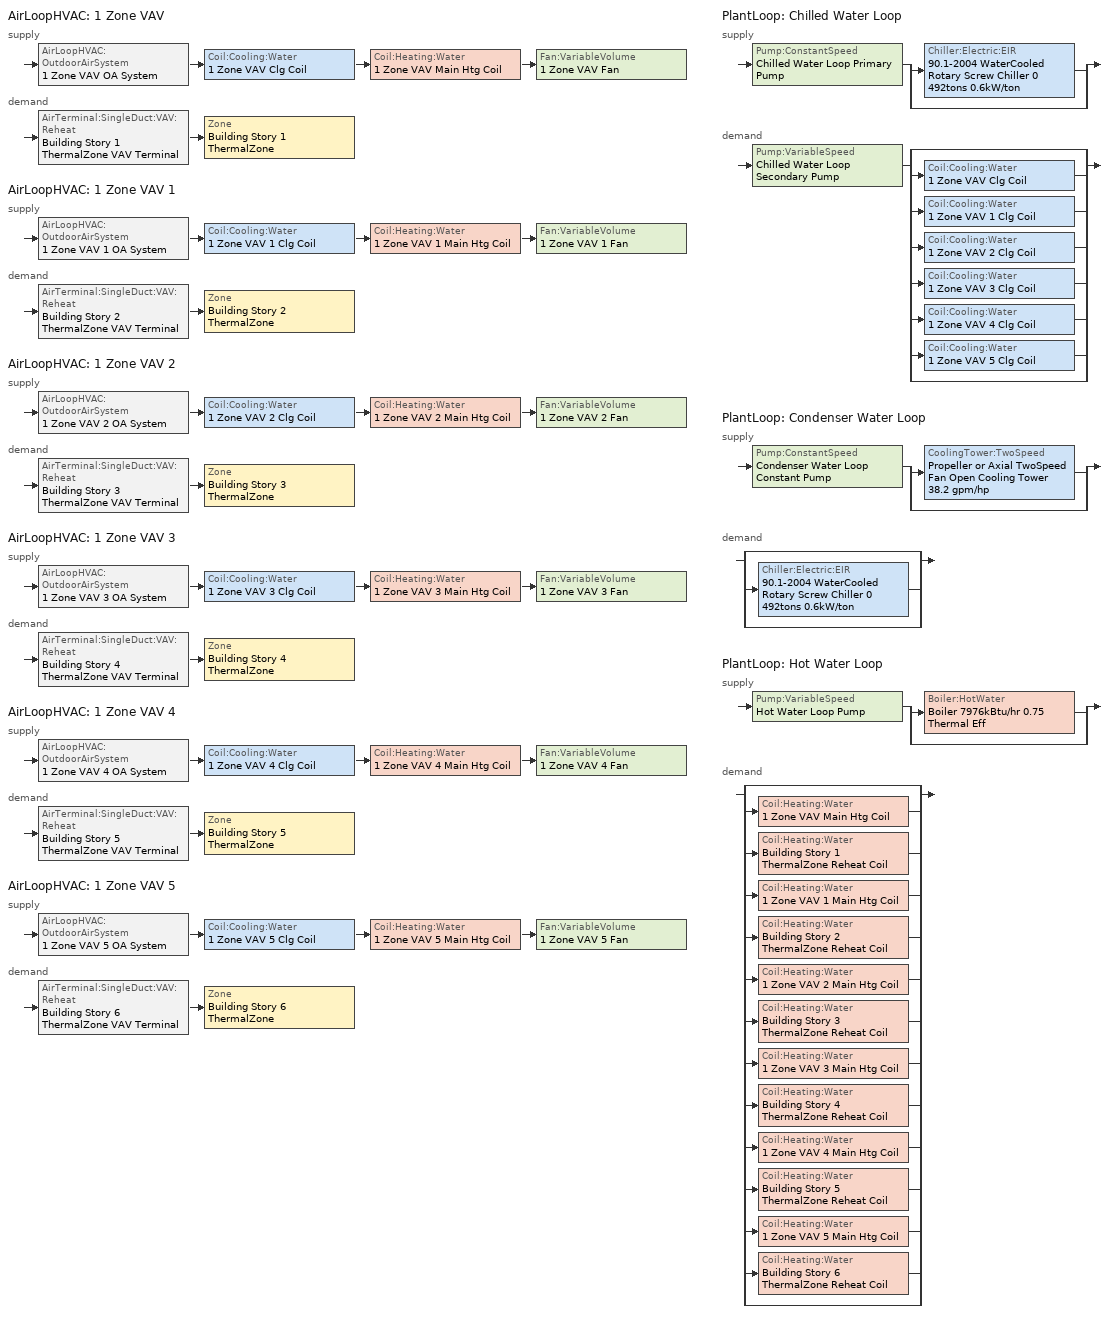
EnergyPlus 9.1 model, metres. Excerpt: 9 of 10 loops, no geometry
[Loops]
AirLoopHVAC '1 Zone VAV'
 supply: AirLoopHVAC:OutdoorAirSystem '1 Zone VAV OA System' > Coil:Cooling:Water '1 Zone VAV Clg Coil' > Coil:Heating:Water '1 Zone VAV Main Htg Coil' > Fan:VariableVolume '1 Zone VAV Fan'
 demand: AirTerminal:SingleDuct:VAV:Reheat 'Building Story 1 ThermalZone VAV Terminal' > Zone 'Building Story 1 ThermalZone'
AirLoopHVAC '1 Zone VAV 1'
 supply: AirLoopHVAC:OutdoorAirSystem '1 Zone VAV 1 OA System' > Coil:Cooling:Water '1 Zone VAV 1 Clg Coil' > Coil:Heating:Water '1 Zone VAV 1 Main Htg Coil' > Fan:VariableVolume '1 Zone VAV 1 Fan'
 demand: AirTerminal:SingleDuct:VAV:Reheat 'Building Story 2 ThermalZone VAV Terminal' > Zone 'Building Story 2 ThermalZone'
AirLoopHVAC '1 Zone VAV 2'
 supply: AirLoopHVAC:OutdoorAirSystem '1 Zone VAV 2 OA System' > Coil:Cooling:Water '1 Zone VAV 2 Clg Coil' > Coil:Heating:Water '1 Zone VAV 2 Main Htg Coil' > Fan:VariableVolume '1 Zone VAV 2 Fan'
 demand: AirTerminal:SingleDuct:VAV:Reheat 'Building Story 3 ThermalZone VAV Terminal' > Zone 'Building Story 3 ThermalZone'
AirLoopHVAC '1 Zone VAV 3'
 supply: AirLoopHVAC:OutdoorAirSystem '1 Zone VAV 3 OA System' > Coil:Cooling:Water '1 Zone VAV 3 Clg Coil' > Coil:Heating:Water '1 Zone VAV 3 Main Htg Coil' > Fan:VariableVolume '1 Zone VAV 3 Fan'
 demand: AirTerminal:SingleDuct:VAV:Reheat 'Building Story 4 ThermalZone VAV Terminal' > Zone 'Building Story 4 ThermalZone'
AirLoopHVAC '1 Zone VAV 4'
 supply: AirLoopHVAC:OutdoorAirSystem '1 Zone VAV 4 OA System' > Coil:Cooling:Water '1 Zone VAV 4 Clg Coil' > Coil:Heating:Water '1 Zone VAV 4 Main Htg Coil' > Fan:VariableVolume '1 Zone VAV 4 Fan'
 demand: AirTerminal:SingleDuct:VAV:Reheat 'Building Story 5 ThermalZone VAV Terminal' > Zone 'Building Story 5 ThermalZone'
AirLoopHVAC '1 Zone VAV 5'
 supply: AirLoopHVAC:OutdoorAirSystem '1 Zone VAV 5 OA System' > Coil:Cooling:Water '1 Zone VAV 5 Clg Coil' > Coil:Heating:Water '1 Zone VAV 5 Main Htg Coil' > Fan:VariableVolume '1 Zone VAV 5 Fan'
 demand: AirTerminal:SingleDuct:VAV:Reheat 'Building Story 6 ThermalZone VAV Terminal' > Zone 'Building Story 6 ThermalZone'
PlantLoop 'Chilled Water Loop'
 supply: Pump:ConstantSpeed 'Chilled Water Loop Primary Pump' > split
  | Chiller:Electric:EIR '90.1-2004 WaterCooled  Rotary Screw Chiller 0 492tons 0.6kW/ton'
  | bypass
 demand: Pump:VariableSpeed 'Chilled Water Loop Secondary Pump' > split
  | bypass
  | Coil:Cooling:Water '1 Zone VAV Clg Coil'
  | Coil:Cooling:Water '1 Zone VAV 1 Clg Coil'
  | Coil:Cooling:Water '1 Zone VAV 2 Clg Coil'
  | Coil:Cooling:Water '1 Zone VAV 3 Clg Coil'
  | Coil:Cooling:Water '1 Zone VAV 4 Clg Coil'
  | Coil:Cooling:Water '1 Zone VAV 5 Clg Coil'
  | bypass
PlantLoop 'Condenser Water Loop'
 supply: Pump:ConstantSpeed 'Condenser Water Loop Constant Pump' > split
  | CoolingTower:TwoSpeed 'Propeller or Axial TwoSpeed Fan Open Cooling Tower 38.2 gpm/hp'
  | bypass
 demand: split
  | bypass
  | Chiller:Electric:EIR '90.1-2004 WaterCooled  Rotary Screw Chiller 0 492tons 0.6kW/ton'
  | bypass
PlantLoop 'Hot Water Loop'
 supply: Pump:VariableSpeed 'Hot Water Loop Pump' > split
  | Boiler:HotWater 'Boiler 7976kBtu/hr 0.75 Thermal Eff'
  | bypass
 demand: split
  | bypass
  | Coil:Heating:Water '1 Zone VAV Main Htg Coil'
  | Coil:Heating:Water 'Building Story 1 ThermalZone Reheat Coil'
  | Coil:Heating:Water '1 Zone VAV 1 Main Htg Coil'
  | Coil:Heating:Water 'Building Story 2 ThermalZone Reheat Coil'
  | Coil:Heating:Water '1 Zone VAV 2 Main Htg Coil'
  | Coil:Heating:Water 'Building Story 3 ThermalZone Reheat Coil'
  | Coil:Heating:Water '1 Zone VAV 3 Main Htg Coil'
  | Coil:Heating:Water 'Building Story 4 ThermalZone Reheat Coil'
  | Coil:Heating:Water '1 Zone VAV 4 Main Htg Coil'
  | Coil:Heating:Water 'Building Story 5 ThermalZone Reheat Coil'
  | Coil:Heating:Water '1 Zone VAV 5 Main Htg Coil'
  | Coil:Heating:Water 'Building Story 6 ThermalZone Reheat Coil'
  | bypass
[ZoneControl:Thermostat] Control Object Type 1=ThermostatSetpoint:DualSetpoint
Name | Zone or ZoneList | Control Type Schedule | Control Name 1
Building Story 1 ThermalZone Thermostat | Building Story 1 ThermalZone | Building Story 1 ThermalZone Thermostat Schedule | Story Mid Blended Space Type Thermostat
Building Story 2 ThermalZone Thermostat | Building Story 2 ThermalZone | Building Story 2 ThermalZone Thermostat Schedule | Story Mid3 Blended Space Type Thermostat
Building Story 3 ThermalZone Thermostat | Building Story 3 ThermalZone | Building Story 3 ThermalZone Thermostat Schedule | Story Mid4 Blended Space Type Thermostat
Building Story 4 ThermalZone Thermostat | Building Story 4 ThermalZone | Building Story 4 ThermalZone Thermostat Schedule | Story Mid2 Blended Space Type Thermostat
Building Story 5 ThermalZone Thermostat | Building Story 5 ThermalZone | Building Story 5 ThermalZone Thermostat Schedule | Story Ground Blended Space Type Thermostat
Building Story 6 ThermalZone Thermostat | Building Story 6 ThermalZone | Building Story 6 ThermalZone Thermostat Schedule | Story Top Blended Space Type Thermostat
[ThermostatSetpoint:DualSetpoint] Heating Setpoint Temperature Schedule=OfficeMedium HTGSETP_SCH_PACU_VAV_bot; Cooling Setpoint Temperature Schedule=OfficeMedium CLGSETP_SCH_NO_SETBACK
Story Mid Blended Space Type Thermostat; Story Mid3 Blended Space Type Thermostat; Story Mid4 Blended Space Type Thermostat; Story Mid2 Blended Space Type Thermostat; Story Ground Blended Space Type Thermostat; Story Top Blended Space Type Thermostat
[AirTerminal:SingleDuct:VAV:Reheat] Availability Schedule=Always On Discrete; Maximum Air Flow Rate {m3/s}=Autosize; Zone Minimum Air Flow Input Method=Constant; Constant Minimum Air Flow Fraction=0.3; Fixed Minimum Air Flow Rate {m3/s}=0; Maximum Hot Water or Steam Flow Rate {m3/s}=Autosize; Minimum Hot Water or Steam Flow Rate {m3/s}=0; Convergence Tolerance=0.001; Damper Heating Action=Normal; Maximum Flow per Zone Floor Area During Reheat {m3/s-m2}=Autocalculate; Maximum Flow Fraction During Reheat=0.5; Maximum Reheat Air Temperature {C}=40
Name | Reheat Coil
Building Story 1 ThermalZone VAV Terminal | Building Story 1 ThermalZone Reheat Coil
Building Story 2 ThermalZone VAV Terminal | Building Story 2 ThermalZone Reheat Coil
Building Story 3 ThermalZone VAV Terminal | Building Story 3 ThermalZone Reheat Coil
Building Story 4 ThermalZone VAV Terminal | Building Story 4 ThermalZone Reheat Coil
Building Story 5 ThermalZone VAV Terminal | Building Story 5 ThermalZone Reheat Coil
Building Story 6 ThermalZone VAV Terminal | Building Story 6 ThermalZone Reheat Coil
[Coil:Heating:Water] Availability Schedule=Always On Discrete; U-Factor Times Area Value {W/K}=Autosize; Maximum Water Flow Rate {m3/s}=Autosize; Performance Input Method=UFactorTimesAreaAndDesignWaterFlowRate; Rated Capacity {W}=Autosize; Rated Inlet Water Temperature {C}=82.2222; Rated Outlet Water Temperature {C}=71.1111; Rated Ratio for Air and Water Convection=0.5
Name | Rated Inlet Air Temperature {C} | Rated Outlet Air Temperature {C}
Building Story 1 ThermalZone Reheat Coil; Building Story 2 ThermalZone Reheat Coil; Building Story 3 ThermalZone Reheat Coil; Building Story 4 ThermalZone Reheat Coil; Building Story 5 ThermalZone Reheat Coil; Building Story 6 ThermalZone Reheat Coil | 12.7778 | 40
1 Zone VAV Main Htg Coil; 1 Zone VAV 1 Main Htg Coil; 1 Zone VAV 2 Main Htg Coil; 1 Zone VAV 3 Main Htg Coil; 1 Zone VAV 4 Main Htg Coil; 1 Zone VAV 5 Main Htg Coil | 7.22222 | 12.7778
[Zone equipment]
Building Story 1 ThermalZone: Building Story 1 ThermalZone VAV Terminal
Building Story 2 ThermalZone: Building Story 2 ThermalZone VAV Terminal
Building Story 3 ThermalZone: Building Story 3 ThermalZone VAV Terminal
Building Story 4 ThermalZone: Building Story 4 ThermalZone VAV Terminal
Building Story 5 ThermalZone: Building Story 5 ThermalZone VAV Terminal
Building Story 6 ThermalZone: Building Story 6 ThermalZone VAV Terminal
[Sizing:Zone] Zone Cooling Design Supply Air Temperature Input Method=SupplyAirTemperature; Zone Cooling Design Supply Air Temperature {C}=12.7778; Zone Cooling Design Supply Air Temperature Difference {deltaC}=11.11; Zone Heating Design Supply Air Temperature Input Method=SupplyAirTemperature; Zone Heating Design Supply Air Temperature {C}=40; Zone Heating Design Supply Air Temperature Difference {deltaC}=11.11; Zone Cooling Design Supply Air Humidity Ratio {kgWater/kgDryAir}=0.0085; Zone Heating Design Supply Air Humidity Ratio {kgWater/kgDryAir}=0.008; Cooling Design Air Flow Method=DesignDayWithLimit; Cooling Design Air Flow Rate {m3/s}=0; Cooling Minimum Air Flow per Zone Floor Area {m3/s-m2}=0.000762; Cooling Minimum Air Flow {m3/s}=0; Cooling Minimum Air Flow Fraction=0; Heating Design Air Flow Method=DesignDay; Heating Design Air Flow Rate {m3/s}=0; Heating Maximum Air Flow per Zone Floor Area {m3/s-m2}=0.002032; Heating Maximum Air Flow {m3/s}=0.141576; Heating Maximum Air Flow Fraction=0.3; Account for Dedicated Outdoor Air System=No
Name | Design Specification Outdoor Air Object | Design Specification Zone Air Distribution Object
Building Story 1 ThermalZone | Blended OA 1 | Building Story 1 ThermalZone Design Spec Zone Air Dist
Building Story 2 ThermalZone | Blended OA 3 | Building Story 2 ThermalZone Design Spec Zone Air Dist
Building Story 3 ThermalZone | Blended OA 4 | Building Story 3 ThermalZone Design Spec Zone Air Dist
Building Story 4 ThermalZone | Blended OA 2 | Building Story 4 ThermalZone Design Spec Zone Air Dist
Building Story 5 ThermalZone | Blended OA | Building Story 5 ThermalZone Design Spec Zone Air Dist
Building Story 6 ThermalZone | Blended OA 5 | Building Story 6 ThermalZone Design Spec Zone Air Dist
[DesignSpecification:ZoneAirDistribution] Zone Air Distribution Effectiveness in Cooling Mode=1; Zone Air Distribution Effectiveness in Heating Mode=1
Building Story 1 ThermalZone Design Spec Zone Air Dist; Building Story 2 ThermalZone Design Spec Zone Air Dist; Building Story 3 ThermalZone Design Spec Zone Air Dist; Building Story 4 ThermalZone Design Spec Zone Air Dist; Building Story 5 ThermalZone Design Spec Zone Air Dist; Building Story 6 ThermalZone Design Spec Zone Air Dist
[Controller:MechanicalVentilation] Demand Controlled Ventilation=No; System Outdoor Air Method=VentilationRateProcedure
Name | Availability Schedule | Zone Name 1 | Design Specification Outdoor Air Object Name 1 | Design Specification Zone Air Distribution Object Name 1
1 Zone VAV Vent Controller | 1 Zone VAV Occ Sch | Building Story 1 ThermalZone | Blended OA 1 | Building Story 1 ThermalZone Design Spec Zone Air Dist
1 Zone VAV 1 Vent Controller | 1 Zone VAV 1 Occ Sch | Building Story 2 ThermalZone | Blended OA 3 | Building Story 2 ThermalZone Design Spec Zone Air Dist
1 Zone VAV 2 Vent Controller | 1 Zone VAV 2 Occ Sch | Building Story 3 ThermalZone | Blended OA 4 | Building Story 3 ThermalZone Design Spec Zone Air Dist
1 Zone VAV 3 Vent Controller | 1 Zone VAV 3 Occ Sch | Building Story 4 ThermalZone | Blended OA 2 | Building Story 4 ThermalZone Design Spec Zone Air Dist
1 Zone VAV 4 Vent Controller | 1 Zone VAV 4 Occ Sch | Building Story 5 ThermalZone | Blended OA | Building Story 5 ThermalZone Design Spec Zone Air Dist
1 Zone VAV 5 Vent Controller | 1 Zone VAV 5 Occ Sch | Building Story 6 ThermalZone | Blended OA 5 | Building Story 6 ThermalZone Design Spec Zone Air Dist
[DesignSpecification:OutdoorAir] Outdoor Air Method=Sum; Outdoor Air Flow per Person {m3/s-person}=0; Outdoor Air Flow per Zone Floor Area {m3/s-m2}=0.000508; Outdoor Air Flow per Zone {m3/s}=0; Outdoor Air Flow Air Changes per Hour {1/hr}=0
Blended OA 1; Blended OA 3; Blended OA 4; Blended OA 2; Blended OA; Blended OA 5
[AirLoopHVAC] Design Supply Air Flow Rate {m3/s}=AutoSize
1 Zone VAV; 1 Zone VAV 1; 1 Zone VAV 2; 1 Zone VAV 3; 1 Zone VAV 4; 1 Zone VAV 5
[Sizing:System] Type of Load to Size On=Sensible; Design Outdoor Air Flow Rate {m3/s}=Autosize; Central Heating Maximum System Air Flow Ratio=0.3; Preheat Design Temperature {C}=7.22222; Preheat Design Humidity Ratio {kgWater/kgDryAir}=0.008; Precool Design Temperature {C}=12.7778; Precool Design Humidity Ratio {kgWater/kgDryAir}=0.008; Central Cooling Design Supply Air Temperature {C}=12.7778; Central Heating Design Supply Air Temperature {C}=12.7778; Type of Zone Sum to Use=Coincident; 100% Outdoor Air in Cooling=No; 100% Outdoor Air in Heating=No; Central Cooling Design Supply Air Humidity Ratio {kgWater/kgDryAir}=0.0085; Central Heating Design Supply Air Humidity Ratio {kgWater/kgDryAir}=0.008; Cooling Supply Air Flow Rate Method=DesignDay; Cooling Supply Air Flow Rate {m3/s}=0; Cooling Supply Air Flow Rate Per Floor Area {m3/s-m2}=0.00996765; Cooling Fraction of Autosized Cooling Supply Air Flow Rate=1; Cooling Supply Air Flow Rate Per Unit Cooling Capacity {m3/s-W}=3.94755e-05; Heating Supply Air Flow Rate Method=DesignDay; Heating Supply Air Flow Rate {m3/s}=0; Heating Supply Air Flow Rate Per Floor Area {m3/s-m2}=0.00996765; Heating Fraction of Autosized Heating Supply Air Flow Rate=1; Heating Fraction of Autosized Cooling Supply Air Flow Rate=1; Heating Supply Air Flow Rate Per Unit Heating Capacity {m3/s-W}=3.15882e-05; System Outdoor Air Method=ZoneSum; Zone Maximum Outdoor Air Fraction=1; Cooling Design Capacity Method=CoolingDesignCapacity; Cooling Design Capacity {W}=Autosize; Cooling Design Capacity Per Floor Area {W/m2}=234.7; Fraction of Autosized Cooling Design Capacity=1; Heating Design Capacity Method=HeatingDesignCapacity; Heating Design Capacity {W}=Autosize; Heating Design Capacity Per Floor Area {W/m2}=157; Fraction of Autosized Heating Design Capacity=1; Central Cooling Capacity Control Method=OnOff
1 Zone VAV; 1 Zone VAV 1; 1 Zone VAV 2; 1 Zone VAV 3; 1 Zone VAV 4; 1 Zone VAV 5
[Controller:WaterCoil] Control Variable=Temperature; Actuator Variable=Flow; Maximum Actuated Flow {m3/s}=Autosize; Minimum Actuated Flow {m3/s}=0
Name | Action | Controller Convergence Tolerance {deltaC}
1 Zone VAV Clg Coil Controller; 1 Zone VAV 1 Clg Coil Controller; 1 Zone VAV 2 Clg Coil Controller; 1 Zone VAV 3 Clg Coil Controller; 1 Zone VAV 4 Clg Coil Controller; 1 Zone VAV 5 Clg Coil Controller | Reverse | Autosize
1 Zone VAV Main Htg Coil Controller; 1 Zone VAV 1 Main Htg Coil Controller; 1 Zone VAV 2 Main Htg Coil Controller; 1 Zone VAV 3 Main Htg Coil Controller; 1 Zone VAV 4 Main Htg Coil Controller; 1 Zone VAV 5 Main Htg Coil Controller | Normal | 0.0001
[Controller:OutdoorAir] Minimum Outdoor Air Flow Rate {m3/s}=Autosize; Maximum Outdoor Air Flow Rate {m3/s}=Autosize; Economizer Control Type=NoEconomizer; Economizer Control Action Type=ModulateFlow; Economizer Maximum Limit Dry-Bulb Temperature {C}=28; Economizer Maximum Limit Enthalpy {J/kg}=64000; Lockout Type=LockoutWithCompressor; Minimum Limit Type=FixedMinimum; High Humidity Control=No; Control High Indoor Humidity Based on Outdoor Humidity Ratio=Yes; Heat Recovery Bypass Control Type=BypassWhenWithinEconomizerLimits
Name | Minimum Outdoor Air Schedule | Mechanical Ventilation Controller
1 Zone VAV OA Controller | 1 Zone VAV Occ Sch | 1 Zone VAV Vent Controller
1 Zone VAV 1 OA Controller | 1 Zone VAV 1 Occ Sch | 1 Zone VAV 1 Vent Controller
1 Zone VAV 2 OA Controller | 1 Zone VAV 2 Occ Sch | 1 Zone VAV 2 Vent Controller
1 Zone VAV 3 OA Controller | 1 Zone VAV 3 Occ Sch | 1 Zone VAV 3 Vent Controller
1 Zone VAV 4 OA Controller | 1 Zone VAV 4 Occ Sch | 1 Zone VAV 4 Vent Controller
1 Zone VAV 5 OA Controller | 1 Zone VAV 5 Occ Sch | 1 Zone VAV 5 Vent Controller
[SetpointManager:MixedAir] Control Variable=Temperature
Name | Setpoint Node or NodeList
1 Zone VAV Mixed Air Node OS Default SPM | 1 Zone VAV Mixed Air Node
1 Zone VAV Clg Coil Outlet Air Node OS Default SPM | 1 Zone VAV Clg Coil Outlet Air Node
1 Zone VAV Main Htg Coil Outlet Air Node OS Default SPM | 1 Zone VAV Main Htg Coil Outlet Air Node
1 Zone VAV 1 Mixed Air Node OS Default SPM | 1 Zone VAV 1 Mixed Air Node
1 Zone VAV 1 Clg Coil Outlet Air Node OS Default SPM | 1 Zone VAV 1 Clg Coil Outlet Air Node
1 Zone VAV 1 Main Htg Coil Outlet Air Node OS Default SPM | 1 Zone VAV 1 Main Htg Coil Outlet Air Node
1 Zone VAV 2 Mixed Air Node OS Default SPM | 1 Zone VAV 2 Mixed Air Node
1 Zone VAV 2 Clg Coil Outlet Air Node OS Default SPM | 1 Zone VAV 2 Clg Coil Outlet Air Node
1 Zone VAV 2 Main Htg Coil Outlet Air Node OS Default SPM | 1 Zone VAV 2 Main Htg Coil Outlet Air Node
1 Zone VAV 3 Mixed Air Node OS Default SPM | 1 Zone VAV 3 Mixed Air Node
1 Zone VAV 3 Clg Coil Outlet Air Node OS Default SPM | 1 Zone VAV 3 Clg Coil Outlet Air Node
1 Zone VAV 3 Main Htg Coil Outlet Air Node OS Default SPM | 1 Zone VAV 3 Main Htg Coil Outlet Air Node
1 Zone VAV 4 Mixed Air Node OS Default SPM | 1 Zone VAV 4 Mixed Air Node
1 Zone VAV 4 Clg Coil Outlet Air Node OS Default SPM | 1 Zone VAV 4 Clg Coil Outlet Air Node
1 Zone VAV 4 Main Htg Coil Outlet Air Node OS Default SPM | 1 Zone VAV 4 Main Htg Coil Outlet Air Node
1 Zone VAV 5 Mixed Air Node OS Default SPM | 1 Zone VAV 5 Mixed Air Node
1 Zone VAV 5 Clg Coil Outlet Air Node OS Default SPM | 1 Zone VAV 5 Clg Coil Outlet Air Node
1 Zone VAV 5 Main Htg Coil Outlet Air Node OS Default SPM | 1 Zone VAV 5 Main Htg Coil Outlet Air Node
[Coil:Cooling:Water] Availability Schedule=Always On Discrete; Design Water Flow Rate {m3/s}=Autosize; Design Air Flow Rate {m3/s}=Autosize; Design Inlet Water Temperature {C}=Autosize; Design Inlet Air Temperature {C}=Autosize; Design Outlet Air Temperature {C}=Autosize; Design Inlet Air Humidity Ratio {kgWater/kgDryAir}=Autosize; Design Outlet Air Humidity Ratio {kgWater/kgDryAir}=Autosize; Type of Analysis=SimpleAnalysis; Heat Exchanger Configuration=CrossFlow
1 Zone VAV Clg Coil; 1 Zone VAV 1 Clg Coil; 1 Zone VAV 2 Clg Coil; 1 Zone VAV 3 Clg Coil; 1 Zone VAV 4 Clg Coil; 1 Zone VAV 5 Clg Coil
[Fan:VariableVolume] Maximum Flow Rate {m3/s}=AutoSize; Fan Power Minimum Flow Rate Input Method=Fraction; Fan Power Minimum Flow Fraction=0.1; Fan Power Minimum Air Flow Rate {m3/s}=0; Motor In Airstream Fraction=1; Fan Power Coefficient 1=0.027828; Fan Power Coefficient 2=0.026583; Fan Power Coefficient 3=-0.087069; Fan Power Coefficient 4=1.03092; Fan Power Coefficient 5=0
Name | Availability Schedule | Fan Total Efficiency | Pressure Rise {Pa} | Motor Efficiency
1 Zone VAV Fan | 1 Zone VAV Occ Sch | 0.6006 | 1574.24 | 0.924
1 Zone VAV 1 Fan | 1 Zone VAV 1 Occ Sch | 0.6045 | 1389.92 | 0.93
1 Zone VAV 2 Fan | 1 Zone VAV 2 Occ Sch | 0.6045 | 1389.92 | 0.93
1 Zone VAV 3 Fan | 1 Zone VAV 3 Occ Sch | 0.6045 | 1389.92 | 0.93
1 Zone VAV 4 Fan | 1 Zone VAV 4 Occ Sch | 0.6045 | 1389.92 | 0.93
1 Zone VAV 5 Fan | 1 Zone VAV 5 Occ Sch | 0.6045 | 1389.92 | 0.93
[SetpointManager:Scheduled] Control Variable=Temperature
Name | Schedule | Setpoint Node or NodeList
1 Zone VAV Supply Air Setpoint Manager | Supply Air Temp - 55.0F | 1 Zone VAV Supply Outlet Node
1 Zone VAV 1 Supply Air Setpoint Manager | Supply Air Temp - 55.0F 1 | 1 Zone VAV 1 Supply Outlet Node
1 Zone VAV 2 Supply Air Setpoint Manager | Supply Air Temp - 55.0F 2 | 1 Zone VAV 2 Supply Outlet Node
1 Zone VAV 3 Supply Air Setpoint Manager | Supply Air Temp - 55.0F 3 | 1 Zone VAV 3 Supply Outlet Node
1 Zone VAV 4 Supply Air Setpoint Manager | Supply Air Temp - 55.0F 4 | 1 Zone VAV 4 Supply Outlet Node
1 Zone VAV 5 Supply Air Setpoint Manager | Supply Air Temp - 55.0F 5 | 1 Zone VAV 5 Supply Outlet Node
Chilled Water Loop Setpoint Manager | Chilled Water Loop Temp - 44F | Chilled Water Loop Supply Outlet Node
Hot Water Loop Setpoint Manager | Hot Water Loop Temp - 180F | Hot Water Loop Supply Outlet Node
[PlantLoop] Fluid Type=Water; Maximum Loop Flow Rate {m3/s}=Autosize; Minimum Loop Flow Rate {m3/s}=0; Plant Loop Volume {m3}=Autocalculate; Load Distribution Scheme=Optimal; Plant Loop Demand Calculation Scheme=SingleSetpoint
Name | Plant Equipment Operation Scheme | Maximum Loop Temperature {C} | Minimum Loop Temperature {C} | Common Pipe Simulation
Chilled Water Loop | Chilled Water Loop Operation Schemes | 40 | 1 | CommonPipe
Condenser Water Loop | Condenser Water Loop Operation Schemes | 80 | 5
Hot Water Loop | Hot Water Loop Operation Schemes | 100 | 10
[Sizing:Plant] Sizing Option=NonCoincident; Zone Timesteps in Averaging Window=1; Coincident Sizing Factor Mode=None
Name | Loop Type | Design Loop Exit Temperature {C} | Loop Design Temperature Difference {deltaC}
Chilled Water Loop | Cooling | 6.66667 | 5.61111
Condenser Water Loop | Condenser | 29.4444 | 5.55556
Hot Water Loop | Heating | 82.2222 | 11.1111
[Pump:ConstantSpeed] Design Flow Rate {m3/s}=Autosize; Design Power Consumption {W}=Autosize; Fraction of Motor Inefficiencies to Fluid Stream=0; Pump Control Type=Intermittent; Design Power Sizing Method=PowerPerFlowPerPressure; Design Electric Power per Unit Flow Rate {W/(m3/s)}=348701.1; Design Shaft Power per Unit Flow Rate per Unit Head=1.28205
Name | Design Pump Head {Pa} | Motor Efficiency
Chilled Water Loop Primary Pump | 44836 | 0.895
Condenser Water Loop Constant Pump | 148557 | 0.924
[Chiller:Electric:EIR]
90.1-2004 WaterCooled  Rotary Screw Chiller 0 492tons 0.6kW/ton: Reference Capacity {W}=Autosize; Reference COP {W/W}=5.50391; Reference Leaving Chilled Water Temperature {C}=6.66667; Reference Entering Condenser Fluid Temperature {C}=35; Reference Chilled Water Flow Rate {m3/s}=Autosize; Reference Condenser Fluid Flow Rate {m3/s}=Autosize; Cooling Capacity Function of Temperature Curve=ChlrWtrPosDispPathAAllQRatio_fTchwsTcwsSI; Electric Input to Cooling Output Ratio Function of Temperature Curve=ChlrWtrPosDispPathAAllEIRRatio_fTchwsTcwsSI; Electric Input to Cooling Output Ratio Function of Part Load Ratio Curve=ChlrWtrPosDispPathAAllEIRRatio_fQRatio; Minimum Part Load Ratio=0.15; Maximum Part Load Ratio=1; Optimum Part Load Ratio=1; Minimum Unloading Ratio=0.25; Condenser Type=WaterCooled; Condenser Fan Power Ratio {W/W}=0; Fraction of Compressor Electric Consumption Rejected by Condenser=1; Leaving Chilled Water Lower Temperature Limit {C}=2.22222; Chiller Flow Mode=ConstantFlow; Sizing Factor=1
[Pump:VariableSpeed] Design Maximum Flow Rate {m3/s}=Autosize; Design Power Consumption {W}=Autosize; Motor Efficiency=0.91; Fraction of Motor Inefficiencies to Fluid Stream=0; Coefficient 1 of the Part Load Performance Curve=0; Design Minimum Flow Rate {m3/s}=0; Pump Control Type=Intermittent; Skin Loss Radiative Fraction=0.5; Design Power Sizing Method=PowerPerFlowPerPressure; Design Electric Power per Unit Flow Rate {W/(m3/s)}=348701.1; Design Shaft Power per Unit Flow Rate per Unit Head=1.28205; Design Minimum Flow Rate Fraction=0
Name | Design Pump Head {Pa} | Coefficient 2 of the Part Load Performance Curve | Coefficient 3 of the Part Load Performance Curve | Coefficient 4 of the Part Load Performance Curve
Chilled Water Loop Secondary Pump | 134508 | 0.0205 | 0.4101 | 0.5753
Hot Water Loop Pump | 179344 | 1 | 0 | 0
[PlantEquipmentOperationSchemes] Control Scheme Schedule Name 1=Always On Discrete
Name | Control Scheme Object Type 1 | Control Scheme Name 1
Chilled Water Loop Operation Schemes | PlantEquipmentOperation:CoolingLoad | Chilled Water Loop Cooling Operation Scheme
Condenser Water Loop Operation Schemes | PlantEquipmentOperation:CoolingLoad | Condenser Water Loop Cooling Operation Scheme
Hot Water Loop Operation Schemes | PlantEquipmentOperation:HeatingLoad | Hot Water Loop Heating Operation Scheme
[PlantEquipmentOperation:CoolingLoad] Load Range Lower Limit 1 {W}=0; Load Range Upper Limit 1 {W}=1000000000
Name | Range Equipment List Name 1
Chilled Water Loop Cooling Operation Scheme | Chilled Water Loop Cooling Equipment List
Condenser Water Loop Cooling Operation Scheme | Condenser Water Loop Cooling Equipment List
[PlantEquipmentList]
Chilled Water Loop Cooling Equipment List: Chiller:Electric:EIR, 90.1-2004 WaterCooled  Rotary Screw Chiller 0 492tons 0.6kW/ton
Condenser Water Loop Cooling Equipment List: CoolingTower:TwoSpeed, Propeller or Axial TwoSpeed Fan Open Cooling Tower 38.2 gpm/hp
Hot Water Loop Heating Equipment List: Boiler:HotWater, Boiler 7976kBtu/hr 0.75 Thermal Eff
[CoolingTower:TwoSpeed]
Propeller or Axial TwoSpeed Fan Open Cooling Tower 38.2 gpm/hp: Design Water Flow Rate {m3/s}=Autosize; High Fan Speed Air Flow Rate {m3/s}=Autosize; High Fan Speed Fan Power {W}=26518.8; High Fan Speed U-Factor Times Area Value {W/K}=Autosize; Low Fan Speed Air Flow Rate {m3/s}=Autocalculate; Low Fan Speed Air Flow Rate Sizing Factor=0.5; Low Fan Speed Fan Power {W}=7955.64; Low Fan Speed Fan Power Sizing Factor=0.16; Low Fan Speed U-Factor Times Area Value {W/K}=Autocalculate; Low Fan Speed U-Factor Times Area Sizing Factor=0.6; Free Convection Regime Air Flow Rate {m3/s}=0; Free Convection Regime Air Flow Rate Sizing Factor=0.1; Free Convection Regime U-Factor Times Area Value {W/K}=0; Free Convection U-Factor Times Area Value Sizing Factor=0.1; Performance Input Method=UFactorTimesAreaAndDesignWaterFlowRate; Heat Rejection Capacity and Nominal Capacity Sizing Ratio=1.25; Low Speed Nominal Capacity Sizing Factor=0.5; Free Convection Nominal Capacity Sizing Factor=0.1; Design Inlet Air Dry-Bulb Temperature {C}=25.6; Design Inlet Air Wet-Bulb Temperature {C}=25.6; Design Approach Temperature {deltaC}=Autosize; Design Range Temperature {deltaC}=Autosize; Basin Heater Capacity {W/K}=0; Basin Heater Setpoint Temperature {C}=2; Evaporation Loss Factor {percent/K}=0.2; Drift Loss Percent {percent}=0.008; Blowdown Concentration Ratio=3; Number of Cells=1; Cell Control=MinimalCell; Cell Minimum  Water Flow Rate Fraction=0.33; Cell Maximum Water Flow Rate Fraction=2.5; Sizing Factor=1
[SetpointManager:FollowOutdoorAirTemperature]
Condenser Water Loop Setpoint Manager Follow OATwb with 7.0F Approach: Control Variable=Temperature; Reference Temperature Type=OutdoorAirWetBulb; Offset Temperature Difference {deltaC}=3.88889; Maximum Setpoint Temperature {C}=29.4444; Minimum Setpoint Temperature {C}=21.1111; Setpoint Node or NodeList=Condenser Water Loop Supply Outlet Node
[Boiler:HotWater]
Boiler 7976kBtu/hr 0.75 Thermal Eff: Fuel Type=NaturalGas; Nominal Capacity {W}=Autosize; Nominal Thermal Efficiency=0.75; Efficiency Curve Temperature Evaluation Variable=LeavingBoiler; Normalized Boiler Efficiency Curve=Boiler with No Minimum Turndown; Design Water Flow Rate {m3/s}=Autosize; Minimum Part Load Ratio=0; Maximum Part Load Ratio=1.2; Optimum Part Load Ratio=1; Water Outlet Upper Temperature Limit {C}=95; Boiler Flow Mode=LeavingSetpointModulated; Parasitic Electric Load {W}=0; Sizing Factor=1
[PlantEquipmentOperation:HeatingLoad]
Hot Water Loop Heating Operation Scheme: Load Range Lower Limit 1 {W}=0; Load Range Upper Limit 1 {W}=1000000000; Range Equipment List Name 1=Hot Water Loop Heating Equipment List
[Schedule:Compact]
Building Story 1 ThermalZone Thermostat Schedule; Building Story 2 ThermalZone Thermostat Schedule; Building Story 3 ThermalZone Thermostat Schedule; Building Story 4 ThermalZone Thermostat Schedule; Building Story 5 ThermalZone Thermostat Schedule; Building Story 6 ThermalZone Thermostat Schedule: Through: 12/31, For: AllDays, Until: 24:00, 4
[Schedule:Day:Interval]
OfficeMedium HTGSETP_SCH_PACU_VAV_bot Wkdy Day: No, 05:00, 15.6, 22:00, 21, 24:00, 15.6
OfficeMedium HTGSETP_SCH_PACU_VAV_bot Sat Day: No, 05:00, 15.6, 17:00, 21, 24:00, 15.6
OfficeMedium HTGSETP_SCH_PACU_VAV_bot Default; OfficeMedium HTGSETP_SCH_PACU_VAV_bot Summer Design Day: No, 24:00, 15.6
OfficeMedium HTGSETP_SCH_PACU_VAV_bot Winter Design Day: No, 05:00, 15.6, 06:00, 17.6, 07:00, 19.6, 22:00, 21, 24:00, 15.6
OfficeMedium CLGSETP_SCH_NO_SETBACK Default|WntrDsn|Sat|Wkdy Day; OfficeMedium CLGSETP_SCH_NO_SETBACK Default; OfficeMedium CLGSETP_SCH_NO_SETBACK Winter Design Day: No, 24:00, 24
OfficeMedium CLGSETP_SCH_NO_SETBACK Summer Design Day: No, 05:00, 26.7, 06:00, 25.7, 07:00, 25, 22:00, 24, 24:00, 26.7
1 Zone VAV Occ Sch Default; 1 Zone VAV 1 Occ Sch Default; 1 Zone VAV 2 Occ Sch Default; 1 Zone VAV 3 Occ Sch Default; 1 Zone VAV 4 Occ Sch Default; 1 Zone VAV 5 Occ Sch Default: No, 07:00, 0, 18:00, 1, 24:00, 0
1 Zone VAV Occ Sch Saturday; 1 Zone VAV 1 Occ Sch Saturday; 1 Zone VAV 2 Occ Sch Saturday; 1 Zone VAV 3 Occ Sch Saturday; 1 Zone VAV 4 Occ Sch Saturday; 1 Zone VAV 5 Occ Sch Saturday: No, 08:00, 0, 12:00, 1, 24:00, 0
1 Zone VAV Occ Sch Sunday; 1 Zone VAV 1 Occ Sch Sunday; 1 Zone VAV 2 Occ Sch Sunday; 1 Zone VAV 3 Occ Sch Sunday; 1 Zone VAV 4 Occ Sch Sunday; 1 Zone VAV 5 Occ Sch Sunday: No, 24:00, 0
1 Zone VAV Occ Sch Summer Design Day; 1 Zone VAV Occ Sch Winter Design Day; 1 Zone VAV 1 Occ Sch Summer Design Day; 1 Zone VAV 1 Occ Sch Winter Design Day; 1 Zone VAV 2 Occ Sch Summer Design Day; 1 Zone VAV 2 Occ Sch Winter Design Day; 1 Zone VAV 3 Occ Sch Summer Design Day; 1 Zone VAV 3 Occ Sch Winter Design Day; 1 Zone VAV 4 Occ Sch Summer Design Day; 1 Zone VAV 4 Occ Sch Winter Design Day; 1 Zone VAV 5 Occ Sch Summer Design Day; 1 Zone VAV 5 Occ Sch Winter Design Day: No, 24:00, 1
Chilled Water Loop Temp - 44F Default: No, 24:00, 6.66667
Hot Water Loop Temp - 180F Default: No, 24:00, 82.2222
Supply Air Temp - 55.0F Default; Supply Air Temp - 55.0F Default 1; Supply Air Temp - 55.0F Default 2; Supply Air Temp - 55.0F Default 3; Supply Air Temp - 55.0F Default 4; Supply Air Temp - 55.0F Default 5: No, 24:00, 12.7778
[Schedule:Week:Daily]
OfficeMedium HTGSETP_SCH_PACU_VAV_bot Week Rule - Jan1-Jan5: OfficeMedium HTGSETP_SCH_PACU_VAV_bot Default, OfficeMedium HTGSETP_SCH_PACU_VAV_bot Default, OfficeMedium HTGSETP_SCH_PACU_VAV_bot Wkdy Day, OfficeMedium HTGSETP_SCH_PACU_VAV_bot Wkdy Day, OfficeMedium HTGSETP_SCH_PACU_VAV_bot Wkdy Day, OfficeMedium HTGSETP_SCH_PACU_VAV_bot Wkdy Day, OfficeMedium HTGSETP_SCH_PACU_VAV_bot Sat Day, OfficeMedium HTGSETP_SCH_PACU_VAV_bot Default, OfficeMedium HTGSETP_SCH_PACU_VAV_bot Summer Design Day, OfficeMedium HTGSETP_SCH_PACU_VAV_bot Winter Design Day, OfficeMedium HTGSETP_SCH_PACU_VAV_bot Default, OfficeMedium HTGSETP_SCH_PACU_VAV_bot Default
OfficeMedium HTGSETP_SCH_PACU_VAV_bot Week Rule - Jan6-Dec31: OfficeMedium HTGSETP_SCH_PACU_VAV_bot Default, OfficeMedium HTGSETP_SCH_PACU_VAV_bot Wkdy Day, OfficeMedium HTGSETP_SCH_PACU_VAV_bot Wkdy Day, OfficeMedium HTGSETP_SCH_PACU_VAV_bot Wkdy Day, OfficeMedium HTGSETP_SCH_PACU_VAV_bot Wkdy Day, OfficeMedium HTGSETP_SCH_PACU_VAV_bot Wkdy Day, OfficeMedium HTGSETP_SCH_PACU_VAV_bot Sat Day, OfficeMedium HTGSETP_SCH_PACU_VAV_bot Default, OfficeMedium HTGSETP_SCH_PACU_VAV_bot Summer Design Day, OfficeMedium HTGSETP_SCH_PACU_VAV_bot Winter Design Day, OfficeMedium HTGSETP_SCH_PACU_VAV_bot Default, OfficeMedium HTGSETP_SCH_PACU_VAV_bot Default
OfficeMedium CLGSETP_SCH_NO_SETBACK Week Rule - Jan1-Jan5: OfficeMedium CLGSETP_SCH_NO_SETBACK Default, OfficeMedium CLGSETP_SCH_NO_SETBACK Default, OfficeMedium CLGSETP_SCH_NO_SETBACK Default|WntrDsn|Sat|Wkdy Day, OfficeMedium CLGSETP_SCH_NO_SETBACK Default|WntrDsn|Sat|Wkdy Day, OfficeMedium CLGSETP_SCH_NO_SETBACK Default|WntrDsn|Sat|Wkdy Day, OfficeMedium CLGSETP_SCH_NO_SETBACK Default|WntrDsn|Sat|Wkdy Day, OfficeMedium CLGSETP_SCH_NO_SETBACK Default|WntrDsn|Sat|Wkdy Day, OfficeMedium CLGSETP_SCH_NO_SETBACK Default, OfficeMedium CLGSETP_SCH_NO_SETBACK Summer Design Day, OfficeMedium CLGSETP_SCH_NO_SETBACK Winter Design Day, OfficeMedium CLGSETP_SCH_NO_SETBACK Default, OfficeMedium CLGSETP_SCH_NO_SETBACK Default
OfficeMedium CLGSETP_SCH_NO_SETBACK Week Rule - Jan6-Dec31: OfficeMedium CLGSETP_SCH_NO_SETBACK Default, OfficeMedium CLGSETP_SCH_NO_SETBACK Default|WntrDsn|Sat|Wkdy Day, OfficeMedium CLGSETP_SCH_NO_SETBACK Default|WntrDsn|Sat|Wkdy Day, OfficeMedium CLGSETP_SCH_NO_SETBACK Default|WntrDsn|Sat|Wkdy Day, OfficeMedium CLGSETP_SCH_NO_SETBACK Default|WntrDsn|Sat|Wkdy Day, OfficeMedium CLGSETP_SCH_NO_SETBACK Default|WntrDsn|Sat|Wkdy Day, OfficeMedium CLGSETP_SCH_NO_SETBACK Default|WntrDsn|Sat|Wkdy Day, OfficeMedium CLGSETP_SCH_NO_SETBACK Default, OfficeMedium CLGSETP_SCH_NO_SETBACK Summer Design Day, OfficeMedium CLGSETP_SCH_NO_SETBACK Winter Design Day, OfficeMedium CLGSETP_SCH_NO_SETBACK Default, OfficeMedium CLGSETP_SCH_NO_SETBACK Default
1 Zone VAV Occ Sch Week Rule - Jan1-Jan5: 1 Zone VAV Occ Sch Default, 1 Zone VAV Occ Sch Default, 1 Zone VAV Occ Sch Default, 1 Zone VAV Occ Sch Default, 1 Zone VAV Occ Sch Default, 1 Zone VAV Occ Sch Default, 1 Zone VAV Occ Sch Saturday, 1 Zone VAV Occ Sch Default, 1 Zone VAV Occ Sch Summer Design Day, 1 Zone VAV Occ Sch Winter Design Day, 1 Zone VAV Occ Sch Default, 1 Zone VAV Occ Sch Default
1 Zone VAV Occ Sch Week Rule - Jan6-Dec31: 1 Zone VAV Occ Sch Sunday, 1 Zone VAV Occ Sch Default, 1 Zone VAV Occ Sch Default, 1 Zone VAV Occ Sch Default, 1 Zone VAV Occ Sch Default, 1 Zone VAV Occ Sch Default, 1 Zone VAV Occ Sch Saturday, 1 Zone VAV Occ Sch Default, 1 Zone VAV Occ Sch Summer Design Day, 1 Zone VAV Occ Sch Winter Design Day, 1 Zone VAV Occ Sch Default, 1 Zone VAV Occ Sch Default
1 Zone VAV 1 Occ Sch Week Rule - Jan1-Jan5: 1 Zone VAV 1 Occ Sch Default, 1 Zone VAV 1 Occ Sch Default, 1 Zone VAV 1 Occ Sch Default, 1 Zone VAV 1 Occ Sch Default, 1 Zone VAV 1 Occ Sch Default, 1 Zone VAV 1 Occ Sch Default, 1 Zone VAV 1 Occ Sch Saturday, 1 Zone VAV 1 Occ Sch Default, 1 Zone VAV 1 Occ Sch Summer Design Day, 1 Zone VAV 1 Occ Sch Winter Design Day, 1 Zone VAV 1 Occ Sch Default, 1 Zone VAV 1 Occ Sch Default
1 Zone VAV 1 Occ Sch Week Rule - Jan6-Dec31: 1 Zone VAV 1 Occ Sch Sunday, 1 Zone VAV 1 Occ Sch Default, 1 Zone VAV 1 Occ Sch Default, 1 Zone VAV 1 Occ Sch Default, 1 Zone VAV 1 Occ Sch Default, 1 Zone VAV 1 Occ Sch Default, 1 Zone VAV 1 Occ Sch Saturday, 1 Zone VAV 1 Occ Sch Default, 1 Zone VAV 1 Occ Sch Summer Design Day, 1 Zone VAV 1 Occ Sch Winter Design Day, 1 Zone VAV 1 Occ Sch Default, 1 Zone VAV 1 Occ Sch Default
1 Zone VAV 2 Occ Sch Week Rule - Jan1-Jan5: 1 Zone VAV 2 Occ Sch Default, 1 Zone VAV 2 Occ Sch Default, 1 Zone VAV 2 Occ Sch Default, 1 Zone VAV 2 Occ Sch Default, 1 Zone VAV 2 Occ Sch Default, 1 Zone VAV 2 Occ Sch Default, 1 Zone VAV 2 Occ Sch Saturday, 1 Zone VAV 2 Occ Sch Default, 1 Zone VAV 2 Occ Sch Summer Design Day, 1 Zone VAV 2 Occ Sch Winter Design Day, 1 Zone VAV 2 Occ Sch Default, 1 Zone VAV 2 Occ Sch Default
1 Zone VAV 2 Occ Sch Week Rule - Jan6-Dec31: 1 Zone VAV 2 Occ Sch Sunday, 1 Zone VAV 2 Occ Sch Default, 1 Zone VAV 2 Occ Sch Default, 1 Zone VAV 2 Occ Sch Default, 1 Zone VAV 2 Occ Sch Default, 1 Zone VAV 2 Occ Sch Default, 1 Zone VAV 2 Occ Sch Saturday, 1 Zone VAV 2 Occ Sch Default, 1 Zone VAV 2 Occ Sch Summer Design Day, 1 Zone VAV 2 Occ Sch Winter Design Day, 1 Zone VAV 2 Occ Sch Default, 1 Zone VAV 2 Occ Sch Default
1 Zone VAV 3 Occ Sch Week Rule - Jan1-Jan5: 1 Zone VAV 3 Occ Sch Default, 1 Zone VAV 3 Occ Sch Default, 1 Zone VAV 3 Occ Sch Default, 1 Zone VAV 3 Occ Sch Default, 1 Zone VAV 3 Occ Sch Default, 1 Zone VAV 3 Occ Sch Default, 1 Zone VAV 3 Occ Sch Saturday, 1 Zone VAV 3 Occ Sch Default, 1 Zone VAV 3 Occ Sch Summer Design Day, 1 Zone VAV 3 Occ Sch Winter Design Day, 1 Zone VAV 3 Occ Sch Default, 1 Zone VAV 3 Occ Sch Default
1 Zone VAV 3 Occ Sch Week Rule - Jan6-Dec31: 1 Zone VAV 3 Occ Sch Sunday, 1 Zone VAV 3 Occ Sch Default, 1 Zone VAV 3 Occ Sch Default, 1 Zone VAV 3 Occ Sch Default, 1 Zone VAV 3 Occ Sch Default, 1 Zone VAV 3 Occ Sch Default, 1 Zone VAV 3 Occ Sch Saturday, 1 Zone VAV 3 Occ Sch Default, 1 Zone VAV 3 Occ Sch Summer Design Day, 1 Zone VAV 3 Occ Sch Winter Design Day, 1 Zone VAV 3 Occ Sch Default, 1 Zone VAV 3 Occ Sch Default
1 Zone VAV 4 Occ Sch Week Rule - Jan1-Jan5: 1 Zone VAV 4 Occ Sch Default, 1 Zone VAV 4 Occ Sch Default, 1 Zone VAV 4 Occ Sch Default, 1 Zone VAV 4 Occ Sch Default, 1 Zone VAV 4 Occ Sch Default, 1 Zone VAV 4 Occ Sch Default, 1 Zone VAV 4 Occ Sch Saturday, 1 Zone VAV 4 Occ Sch Default, 1 Zone VAV 4 Occ Sch Summer Design Day, 1 Zone VAV 4 Occ Sch Winter Design Day, 1 Zone VAV 4 Occ Sch Default, 1 Zone VAV 4 Occ Sch Default
1 Zone VAV 4 Occ Sch Week Rule - Jan6-Dec31: 1 Zone VAV 4 Occ Sch Sunday, 1 Zone VAV 4 Occ Sch Default, 1 Zone VAV 4 Occ Sch Default, 1 Zone VAV 4 Occ Sch Default, 1 Zone VAV 4 Occ Sch Default, 1 Zone VAV 4 Occ Sch Default, 1 Zone VAV 4 Occ Sch Saturday, 1 Zone VAV 4 Occ Sch Default, 1 Zone VAV 4 Occ Sch Summer Design Day, 1 Zone VAV 4 Occ Sch Winter Design Day, 1 Zone VAV 4 Occ Sch Default, 1 Zone VAV 4 Occ Sch Default
1 Zone VAV 5 Occ Sch Week Rule - Jan1-Jan5: 1 Zone VAV 5 Occ Sch Default, 1 Zone VAV 5 Occ Sch Default, 1 Zone VAV 5 Occ Sch Default, 1 Zone VAV 5 Occ Sch Default, 1 Zone VAV 5 Occ Sch Default, 1 Zone VAV 5 Occ Sch Default, 1 Zone VAV 5 Occ Sch Saturday, 1 Zone VAV 5 Occ Sch Default, 1 Zone VAV 5 Occ Sch Summer Design Day, 1 Zone VAV 5 Occ Sch Winter Design Day, 1 Zone VAV 5 Occ Sch Default, 1 Zone VAV 5 Occ Sch Default
1 Zone VAV 5 Occ Sch Week Rule - Jan6-Dec31: 1 Zone VAV 5 Occ Sch Sunday, 1 Zone VAV 5 Occ Sch Default, 1 Zone VAV 5 Occ Sch Default, 1 Zone VAV 5 Occ Sch Default, 1 Zone VAV 5 Occ Sch Default, 1 Zone VAV 5 Occ Sch Default, 1 Zone VAV 5 Occ Sch Saturday, 1 Zone VAV 5 Occ Sch Default, 1 Zone VAV 5 Occ Sch Summer Design Day, 1 Zone VAV 5 Occ Sch Winter Design Day, 1 Zone VAV 5 Occ Sch Default, 1 Zone VAV 5 Occ Sch Default
Chilled Water Loop Temp - 44F Week Rule - Jan1-Dec31: Chilled Water Loop Temp - 44F Default, Chilled Water Loop Temp - 44F Default, Chilled Water Loop Temp - 44F Default, Chilled Water Loop Temp - 44F Default, Chilled Water Loop Temp - 44F Default, Chilled Water Loop Temp - 44F Default, Chilled Water Loop Temp - 44F Default, Chilled Water Loop Temp - 44F Default, Chilled Water Loop Temp - 44F Default, Chilled Water Loop Temp - 44F Default, Chilled Water Loop Temp - 44F Default, Chilled Water Loop Temp - 44F Default
Hot Water Loop Temp - 180F Week Rule - Jan1-Dec31: Hot Water Loop Temp - 180F Default, Hot Water Loop Temp - 180F Default, Hot Water Loop Temp - 180F Default, Hot Water Loop Temp - 180F Default, Hot Water Loop Temp - 180F Default, Hot Water Loop Temp - 180F Default, Hot Water Loop Temp - 180F Default, Hot Water Loop Temp - 180F Default, Hot Water Loop Temp - 180F Default, Hot Water Loop Temp - 180F Default, Hot Water Loop Temp - 180F Default, Hot Water Loop Temp - 180F Default
Supply Air Temp - 55.0F Week Rule - Jan1-Dec31: Supply Air Temp - 55.0F Default, Supply Air Temp - 55.0F Default, Supply Air Temp - 55.0F Default, Supply Air Temp - 55.0F Default, Supply Air Temp - 55.0F Default, Supply Air Temp - 55.0F Default, Supply Air Temp - 55.0F Default, Supply Air Temp - 55.0F Default, Supply Air Temp - 55.0F Default, Supply Air Temp - 55.0F Default, Supply Air Temp - 55.0F Default, Supply Air Temp - 55.0F Default
Supply Air Temp - 55.0F 1 Week Rule - Jan1-Dec31: Supply Air Temp - 55.0F Default 1, Supply Air Temp - 55.0F Default 1, Supply Air Temp - 55.0F Default 1, Supply Air Temp - 55.0F Default 1, Supply Air Temp - 55.0F Default 1, Supply Air Temp - 55.0F Default 1, Supply Air Temp - 55.0F Default 1, Supply Air Temp - 55.0F Default 1, Supply Air Temp - 55.0F Default 1, Supply Air Temp - 55.0F Default 1, Supply Air Temp - 55.0F Default 1, Supply Air Temp - 55.0F Default 1
Supply Air Temp - 55.0F 2 Week Rule - Jan1-Dec31: Supply Air Temp - 55.0F Default 2, Supply Air Temp - 55.0F Default 2, Supply Air Temp - 55.0F Default 2, Supply Air Temp - 55.0F Default 2, Supply Air Temp - 55.0F Default 2, Supply Air Temp - 55.0F Default 2, Supply Air Temp - 55.0F Default 2, Supply Air Temp - 55.0F Default 2, Supply Air Temp - 55.0F Default 2, Supply Air Temp - 55.0F Default 2, Supply Air Temp - 55.0F Default 2, Supply Air Temp - 55.0F Default 2
Supply Air Temp - 55.0F 3 Week Rule - Jan1-Dec31: Supply Air Temp - 55.0F Default 3, Supply Air Temp - 55.0F Default 3, Supply Air Temp - 55.0F Default 3, Supply Air Temp - 55.0F Default 3, Supply Air Temp - 55.0F Default 3, Supply Air Temp - 55.0F Default 3, Supply Air Temp - 55.0F Default 3, Supply Air Temp - 55.0F Default 3, Supply Air Temp - 55.0F Default 3, Supply Air Temp - 55.0F Default 3, Supply Air Temp - 55.0F Default 3, Supply Air Temp - 55.0F Default 3
Supply Air Temp - 55.0F 4 Week Rule - Jan1-Dec31: Supply Air Temp - 55.0F Default 4, Supply Air Temp - 55.0F Default 4, Supply Air Temp - 55.0F Default 4, Supply Air Temp - 55.0F Default 4, Supply Air Temp - 55.0F Default 4, Supply Air Temp - 55.0F Default 4, Supply Air Temp - 55.0F Default 4, Supply Air Temp - 55.0F Default 4, Supply Air Temp - 55.0F Default 4, Supply Air Temp - 55.0F Default 4, Supply Air Temp - 55.0F Default 4, Supply Air Temp - 55.0F Default 4
Supply Air Temp - 55.0F 5 Week Rule - Jan1-Dec31: Supply Air Temp - 55.0F Default 5, Supply Air Temp - 55.0F Default 5, Supply Air Temp - 55.0F Default 5, Supply Air Temp - 55.0F Default 5, Supply Air Temp - 55.0F Default 5, Supply Air Temp - 55.0F Default 5, Supply Air Temp - 55.0F Default 5, Supply Air Temp - 55.0F Default 5, Supply Air Temp - 55.0F Default 5, Supply Air Temp - 55.0F Default 5, Supply Air Temp - 55.0F Default 5, Supply Air Temp - 55.0F Default 5
[Schedule:Year]
OfficeMedium HTGSETP_SCH_PACU_VAV_bot: OfficeMedium HTGSETP_SCH_PACU_VAV_bot Week Rule - Jan1-Jan5, 1, 1, 1, 5, OfficeMedium HTGSETP_SCH_PACU_VAV_bot Week Rule - Jan6-Dec31, 1, 6, 12, 31
OfficeMedium CLGSETP_SCH_NO_SETBACK: OfficeMedium CLGSETP_SCH_NO_SETBACK Week Rule - Jan1-Jan5, 1, 1, 1, 5, OfficeMedium CLGSETP_SCH_NO_SETBACK Week Rule - Jan6-Dec31, 1, 6, 12, 31
1 Zone VAV Occ Sch: 1 Zone VAV Occ Sch Week Rule - Jan1-Jan5, 1, 1, 1, 5, 1 Zone VAV Occ Sch Week Rule - Jan6-Dec31, 1, 6, 12, 31
1 Zone VAV 1 Occ Sch: 1 Zone VAV 1 Occ Sch Week Rule - Jan1-Jan5, 1, 1, 1, 5, 1 Zone VAV 1 Occ Sch Week Rule - Jan6-Dec31, 1, 6, 12, 31
1 Zone VAV 2 Occ Sch: 1 Zone VAV 2 Occ Sch Week Rule - Jan1-Jan5, 1, 1, 1, 5, 1 Zone VAV 2 Occ Sch Week Rule - Jan6-Dec31, 1, 6, 12, 31
1 Zone VAV 3 Occ Sch: 1 Zone VAV 3 Occ Sch Week Rule - Jan1-Jan5, 1, 1, 1, 5, 1 Zone VAV 3 Occ Sch Week Rule - Jan6-Dec31, 1, 6, 12, 31
1 Zone VAV 4 Occ Sch: 1 Zone VAV 4 Occ Sch Week Rule - Jan1-Jan5, 1, 1, 1, 5, 1 Zone VAV 4 Occ Sch Week Rule - Jan6-Dec31, 1, 6, 12, 31
1 Zone VAV 5 Occ Sch: 1 Zone VAV 5 Occ Sch Week Rule - Jan1-Jan5, 1, 1, 1, 5, 1 Zone VAV 5 Occ Sch Week Rule - Jan6-Dec31, 1, 6, 12, 31
Chilled Water Loop Temp - 44F: Chilled Water Loop Temp - 44F Week Rule - Jan1-Dec31, 1, 1, 12, 31
Hot Water Loop Temp - 180F: Hot Water Loop Temp - 180F Week Rule - Jan1-Dec31, 1, 1, 12, 31
Supply Air Temp - 55.0F: Supply Air Temp - 55.0F Week Rule - Jan1-Dec31, 1, 1, 12, 31
Supply Air Temp - 55.0F 1: Supply Air Temp - 55.0F 1 Week Rule - Jan1-Dec31, 1, 1, 12, 31
Supply Air Temp - 55.0F 2: Supply Air Temp - 55.0F 2 Week Rule - Jan1-Dec31, 1, 1, 12, 31
Supply Air Temp - 55.0F 3: Supply Air Temp - 55.0F 3 Week Rule - Jan1-Dec31, 1, 1, 12, 31
Supply Air Temp - 55.0F 4: Supply Air Temp - 55.0F 4 Week Rule - Jan1-Dec31, 1, 1, 12, 31
Supply Air Temp - 55.0F 5: Supply Air Temp - 55.0F 5 Week Rule - Jan1-Dec31, 1, 1, 12, 31
[Schedule:Constant]
Always On Discrete: Hourly Value=1
[Curve:Biquadratic] Minimum Value of x {BasedOnField A2}=4.44; Maximum Value of x {BasedOnField A2}=12.22; Minimum Value of y {BasedOnField A3}=15.56; Maximum Value of y {BasedOnField A3}=29.44
Name | Coefficient1 Constant | Coefficient2 x | Coefficient3 x**2 | Coefficient4 y | Coefficient5 y**2 | Coefficient6 x*y | Minimum Curve Output {BasedOnField A4} | Maximum Curve Output {BasedOnField A4}
ChlrWtrPosDispPathAAllQRatio_fTchwsTcwsSI | 0.96744 | 0.037082 | 0.000434 | -0.005837 | -4.9e-05 | -0.000274 | 0.89 | 1.33
ChlrWtrPosDispPathAAllEIRRatio_fTchwsTcwsSI | 0.665307 | -0.009339 | 0.000483 | 0.009492 | 0.000544 | -0.000864 | 0.74 | 1.27
[Curve:Quadratic]
ChlrWtrPosDispPathAAllEIRRatio_fQRatio: Coefficient1 Constant=0.310965; Coefficient2 x=0.322519; Coefficient3 x**2=0.372745; Minimum Value of x {BasedOnField A2}=0.1; Maximum Value of x {BasedOnField A2}=1; Minimum Curve Output {BasedOnField A3}=0.35
[Curve:Cubic]
Boiler with No Minimum Turndown: Coefficient1 Constant=0.7463; Coefficient2 x=1.3196; Coefficient3 x**2=-2.2154; Coefficient4 x**3=1.1674; Minimum Value of x {BasedOnField A2}=0; Maximum Value of x {BasedOnField A2}=1.3
